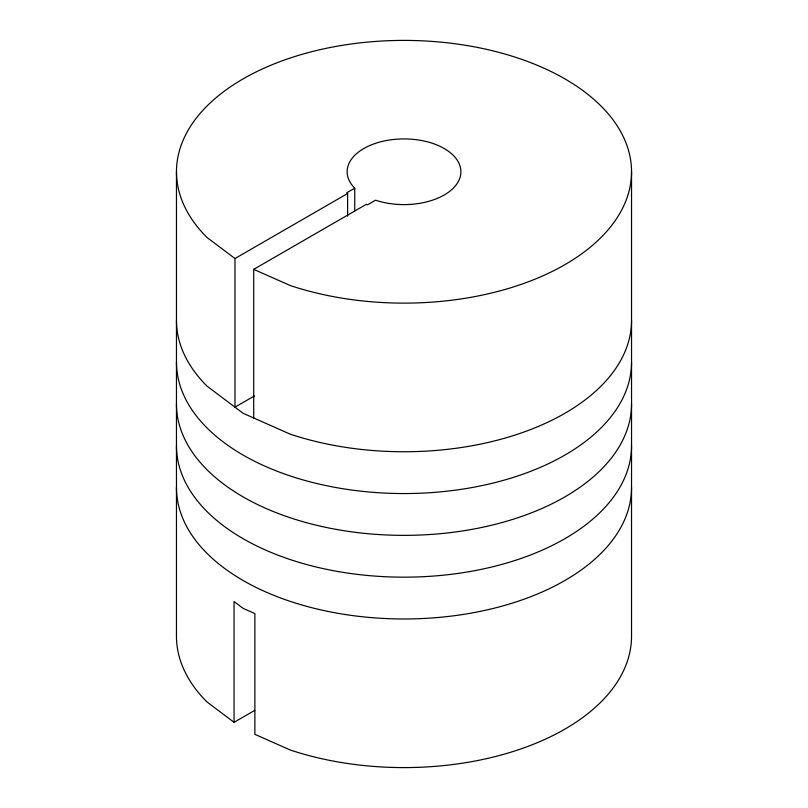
<?xml version="1.0" encoding="UTF-8"?>
<svg xmlns="http://www.w3.org/2000/svg" width="808" height="808" viewBox="0 0 808 808"><rect width="100%" height="100%" fill="white"/><g stroke="black" fill="none" stroke-linecap="round" stroke-linejoin="round"><path stroke-width="1.21" d="M176.467 171.761L176.457 636.229A227.543 131.361 0 0 0 206.939 701.91L234.057 722.322L254.712 710.394M234.057 722.322L234.067 601.556L243.107 608.363L254.884 613.575L254.884 734.341L290.224 749.996A227.543 131.361 0 0 0 631.533 636.239L631.543 171.771M253.702 417.978L253.712 269.347L290.244 285.527A227.543 131.361 0 0 0 628.089 194.577A227.543 131.361 0 0 0 364.499 42.4A227.543 131.361 0 0 0 206.949 237.441L234.987 258.53L234.977 407.161L254.469 395.91M347.612 216.18L347.612 193.516L346.703 192.829L354.742 188.183A56.883 32.845 0 0 1 394.132 139.42A56.883 32.845 0 0 1 460.025 177.467A56.883 32.845 0 0 1 375.569 200.202L367.519 204.848L366.337 204.323L253.712 269.347M354.742 210.898L354.742 188.183M234.987 258.53L347.612 193.516M631.533 445.804A227.543 131.361 0 0 1 404 577.165A227.543 131.361 0 0 1 176.457 445.794M631.543 404A227.543 131.361 0 0 1 404 535.361A227.543 131.361 0 0 1 176.457 404M631.543 362.206A227.543 131.361 0 0 1 404 493.557A227.543 131.361 0 0 1 176.467 362.196M631.533 487.608A227.543 131.361 0 0 1 404 618.968A227.543 131.361 0 0 1 176.457 487.598M631.543 320.402A227.543 131.361 0 0 1 290.234 434.159L243.107 413.282L206.949 386.072A227.543 131.361 0 0 1 176.467 320.392"/></g></svg>
